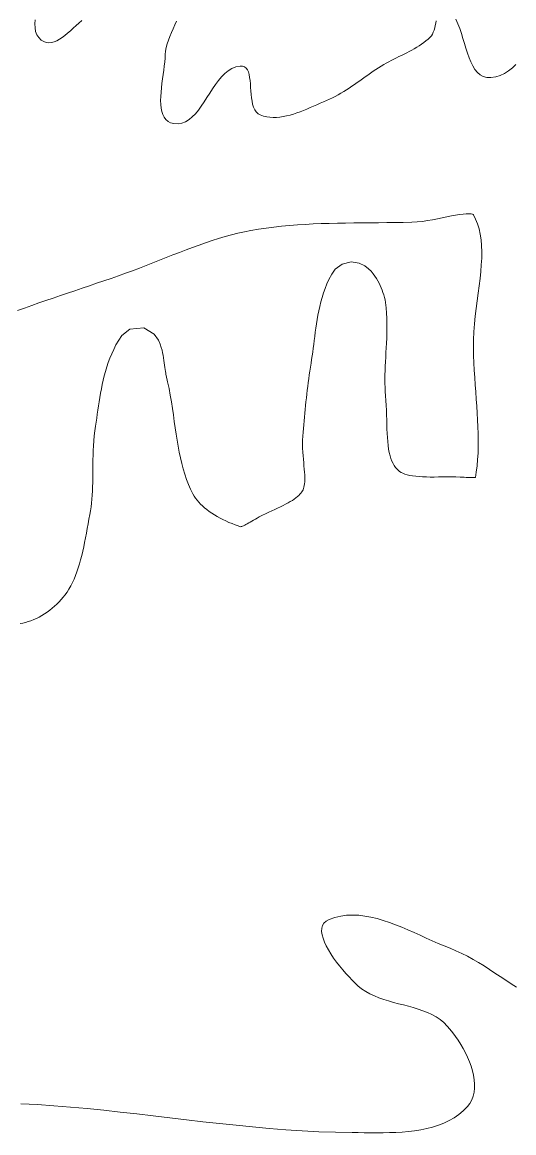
# Model space of a CAD drawing. Header units: inches. Extents: x -12 to 23, y -13.2 to 21.7.
# Drawn here: x 7.487 to 8.929, y -13.061 to -9.801 of the extents above; entities that cross this region are included whole.
import ezdxf

# ---------------------------------------------------------------- set-up
doc = ezdxf.new("R2010")
doc.units = ezdxf.units.IN
doc.header["$MEASUREMENT"] = 0
doc.layers.get('0').update_dxf_attribs({"lineweight": 0})

msp = doc.modelspace()

# ---------------------------------------------------------------- linework, layer by layer
at = {"color": 7, "linetype": 'Continuous', "lineweight": 0}
for p, q in [((8.7702, -10.3659), (8.7587, -10.3677)), ((8.7808, -10.3646), (8.7702, -10.3659)), ((8.7901, -10.364), (8.7808, -10.3646)), ((8.798, -10.3639), (8.7901, -10.364)), ((8.8041, -10.3643), (8.798, -10.3639)), ((8.8083, -10.3651), (8.8041, -10.3643)), ((8.8105, -10.3657), (8.8083, -10.3651)), ((8.8106, -10.3658), (8.8105, -10.3657)), ((8.8112, -10.3667), (8.8106, -10.3658)), ((8.8175, -10.3791), (8.8112, -10.3667)), ((8.2713, -10.3982), (8.2483, -10.4004)), ((8.2944, -10.3964), (8.2713, -10.3982)), ((8.3177, -10.3949), (8.2944, -10.3964)), ((8.3411, -10.3937), (8.3177, -10.3949)), ((8.3646, -10.3927), (8.3411, -10.3937)), ((8.3882, -10.3919), (8.3646, -10.3927)), ((8.412, -10.3914), (8.3882, -10.3919)), ((8.4358, -10.3909), (8.412, -10.3914)), ((8.4598, -10.3906), (8.4358, -10.3909)), ((8.4838, -10.3904), (8.4598, -10.3906)), ((8.5079, -10.3902), (8.4838, -10.3904)), ((8.5322, -10.39), (8.5079, -10.3902)), ((8.5565, -10.3898), (8.5322, -10.39)), ((8.5809, -10.3895), (8.5565, -10.3898)), ((8.6053, -10.3892), (8.5809, -10.3895)), ((8.6307, -10.3887), (8.6053, -10.3892)), ((8.6456, -10.3878), (8.6307, -10.3887)), ((8.6612, -10.3861), (8.6456, -10.3878)), ((8.6763, -10.3838), (8.6612, -10.3861)), ((8.6911, -10.3812), (8.6763, -10.3838)), ((8.7055, -10.3783), (8.6911, -10.3812)), ((8.7196, -10.3754), (8.7055, -10.3783)), ((8.7332, -10.3726), (8.7196, -10.3754)), ((8.7463, -10.37), (8.7332, -10.3726)), ((8.7587, -10.3677), (8.7463, -10.37)), ((8.8231, -10.3931), (8.8175, -10.3791)), ((8.8276, -10.4079), (8.8231, -10.3931)), ((8.0822, -10.4309), (8.0633, -10.4366)), ((8.1011, -10.4258), (8.0822, -10.4309)), ((8.12, -10.421), (8.1011, -10.4258)), ((8.1389, -10.4168), (8.12, -10.421)), ((8.1578, -10.413), (8.1389, -10.4168)), ((8.1802, -10.4092), (8.1578, -10.413)), ((8.2028, -10.4058), (8.1802, -10.4092)), ((8.2255, -10.4029), (8.2028, -10.4058)), ((8.2483, -10.4004), (8.2255, -10.4029)), ((8.831, -10.4234), (8.8276, -10.4079)), ((8.8334, -10.4398), (8.831, -10.4234)), ((7.9871, -10.4625), (7.9679, -10.4697)), ((8.0062, -10.4556), (7.9871, -10.4625)), ((8.0253, -10.4489), (8.0062, -10.4556)), ((8.0443, -10.4426), (8.0253, -10.4489)), ((8.0633, -10.4366), (8.0443, -10.4426)), ((8.8349, -10.457), (8.8334, -10.4398)), ((8.8355, -10.475), (8.8349, -10.457)), ((7.9098, -10.4923), (7.8903, -10.5001)), ((7.9293, -10.4846), (7.9098, -10.4923)), ((7.9487, -10.4771), (7.9293, -10.4846)), ((7.9679, -10.4697), (7.9487, -10.4771)), ((8.8342, -10.5132), (8.8352, -10.4938)), ((8.8352, -10.4938), (8.8355, -10.475)), ((7.8308, -10.5234), (7.8106, -10.531)), ((7.8507, -10.5156), (7.8308, -10.5234)), ((7.8706, -10.5078), (7.8507, -10.5156)), ((7.8903, -10.5001), (7.8706, -10.5078)), ((8.3953, -10.5408), (8.4054, -10.5265)), ((8.4054, -10.5265), (8.4257, -10.5115)), ((8.4257, -10.5115), (8.4525, -10.5051)), ((8.4525, -10.5051), (8.4762, -10.5089)), ((8.4762, -10.5089), (8.4926, -10.5168)), ((8.4926, -10.5168), (8.5035, -10.525)), ((8.5035, -10.525), (8.5112, -10.5327)), ((8.8326, -10.5334), (8.8342, -10.5132)), ((7.727, -10.5606), (7.7056, -10.5679)), ((7.7485, -10.5533), (7.727, -10.5606)), ((7.77, -10.5457), (7.7485, -10.5533)), ((7.7904, -10.5385), (7.77, -10.5457)), ((7.8106, -10.531), (7.7904, -10.5385)), ((8.3811, -10.5696), (8.3872, -10.5564)), ((8.3872, -10.5564), (8.3953, -10.5408)), ((8.5112, -10.5327), (8.5172, -10.5399)), ((8.5172, -10.5399), (8.5222, -10.5469)), ((8.5222, -10.5469), (8.5266, -10.5537)), ((8.5266, -10.5537), (8.5305, -10.5605)), ((8.5305, -10.5605), (8.534, -10.5673)), ((8.8279, -10.5752), (8.8305, -10.554)), ((8.8305, -10.554), (8.8326, -10.5334)), ((7.6416, -10.5896), (7.6203, -10.5967)), ((7.6629, -10.5824), (7.6416, -10.5896)), ((7.6842, -10.5752), (7.6629, -10.5824)), ((7.7056, -10.5679), (7.6842, -10.5752)), ((8.371, -10.5961), (8.3758, -10.5829)), ((8.3758, -10.5829), (8.3811, -10.5696)), ((8.534, -10.5673), (8.5373, -10.5741)), ((8.5373, -10.5741), (8.5403, -10.581)), ((8.5403, -10.581), (8.5431, -10.5879)), ((8.5431, -10.5879), (8.5456, -10.5948)), ((8.5456, -10.5948), (8.5479, -10.6019)), ((8.8251, -10.5969), (8.8279, -10.5752)), ((7.5359, -10.6256), (7.515, -10.633)), ((7.5569, -10.6183), (7.5359, -10.6256)), ((7.578, -10.6111), (7.5569, -10.6183)), ((7.5991, -10.6039), (7.578, -10.6111)), ((7.6203, -10.5967), (7.5991, -10.6039)), ((8.36, -10.6356), (8.3632, -10.6225)), ((8.3632, -10.6225), (8.3669, -10.6094)), ((8.3669, -10.6094), (8.371, -10.5961)), ((8.5479, -10.6019), (8.5499, -10.6091)), ((8.5499, -10.6091), (8.5517, -10.6166)), ((8.5517, -10.6166), (8.5529, -10.624)), ((8.5529, -10.624), (8.5547, -10.6401)), ((8.8193, -10.6414), (8.8222, -10.6189)), ((8.8222, -10.6189), (8.8251, -10.5969)), ((7.4942, -10.6405), (7.4734, -10.648)), ((7.515, -10.633), (7.4942, -10.6405)), ((8.3547, -10.6615), (8.3572, -10.6486)), ((8.3572, -10.6486), (8.36, -10.6356)), ((8.5547, -10.6401), (8.5559, -10.6555)), ((8.5559, -10.6555), (8.5567, -10.6706)), ((8.8166, -10.6641), (8.8193, -10.6414)), ((8.3488, -10.6993), (8.3505, -10.6869)), ((8.3505, -10.6869), (8.3525, -10.6743)), ((8.3525, -10.6743), (8.3547, -10.6615)), ((8.5567, -10.6706), (8.5571, -10.6856)), ((8.5571, -10.6856), (8.5571, -10.7004)), ((8.8124, -10.7105), (8.8143, -10.6872)), ((8.8143, -10.6872), (8.8166, -10.6641)), ((7.7703, -10.7344), (7.7798, -10.7211)), ((7.7798, -10.7211), (7.8033, -10.7029)), ((7.8033, -10.7029), (7.8442, -10.6988)), ((7.8442, -10.6988), (7.8743, -10.7176)), ((7.8743, -10.7176), (7.8867, -10.7347)), ((8.3441, -10.7355), (8.3456, -10.7236)), ((8.3456, -10.7236), (8.3471, -10.7116)), ((8.3471, -10.7116), (8.3488, -10.6993)), ((8.5569, -10.7149), (8.5565, -10.7293)), ((8.5571, -10.7004), (8.5569, -10.7149)), ((8.8112, -10.7342), (8.8124, -10.7105)), ((7.7558, -10.7617), (7.7622, -10.7488)), ((7.7622, -10.7488), (7.7703, -10.7344)), ((7.8867, -10.7347), (7.8921, -10.7466)), ((7.8921, -10.7466), (7.8952, -10.7558)), ((7.8952, -10.7558), (7.8974, -10.7639)), ((8.3412, -10.7586), (8.3427, -10.7472)), ((8.3427, -10.7472), (8.3441, -10.7355)), ((8.5552, -10.7574), (8.5544, -10.7712)), ((8.5559, -10.7435), (8.5552, -10.7574)), ((8.5565, -10.7293), (8.5559, -10.7435)), ((8.811, -10.7576), (8.8112, -10.7342)), ((8.8114, -10.7798), (8.811, -10.7576)), ((7.7398, -10.8005), (7.7446, -10.7875)), ((7.7446, -10.7875), (7.7499, -10.7746)), ((7.7499, -10.7746), (7.7558, -10.7617)), ((7.8974, -10.7639), (7.899, -10.7716)), ((7.899, -10.7716), (7.9004, -10.7792)), ((7.9004, -10.7792), (7.9016, -10.7866)), ((7.9016, -10.7866), (7.9027, -10.794)), ((8.3363, -10.7916), (8.3381, -10.7806)), ((8.3381, -10.7806), (8.3397, -10.7697)), ((8.3397, -10.7697), (8.3412, -10.7586)), ((8.5537, -10.7848), (8.553, -10.7981)), ((8.5544, -10.7712), (8.5537, -10.7848)), ((8.8122, -10.8016), (8.8114, -10.7798)), ((7.7316, -10.8265), (7.7355, -10.8135)), ((7.7355, -10.8135), (7.7398, -10.8005)), ((7.9027, -10.794), (7.9038, -10.8013)), ((7.9038, -10.8013), (7.9047, -10.8083)), ((7.9047, -10.8083), (7.9057, -10.815)), ((7.9057, -10.815), (7.9065, -10.8213)), ((7.9065, -10.8213), (7.9074, -10.827)), ((8.331, -10.8253), (8.3327, -10.8139)), ((8.3327, -10.8139), (8.3345, -10.8026)), ((8.3345, -10.8026), (8.3363, -10.7916)), ((8.5523, -10.8113), (8.5518, -10.8242)), ((8.553, -10.7981), (8.5523, -10.8113)), ((8.8134, -10.8232), (8.8122, -10.8016)), ((7.7221, -10.8652), (7.7249, -10.8524)), ((7.7249, -10.8524), (7.7281, -10.8395)), ((7.7281, -10.8395), (7.7316, -10.8265)), ((7.9074, -10.827), (7.9081, -10.8317)), ((7.9081, -10.8317), (7.9088, -10.8353)), ((7.9088, -10.8353), (7.9095, -10.8386)), ((7.9095, -10.8386), (7.9138, -10.8573)), ((8.3263, -10.8593), (8.3278, -10.848)), ((8.3278, -10.848), (8.3293, -10.8366)), ((8.3293, -10.8366), (8.331, -10.8253)), ((8.5514, -10.8369), (8.5513, -10.8494)), ((8.5513, -10.8494), (8.5513, -10.8616)), ((8.5518, -10.8242), (8.5514, -10.8369)), ((8.8147, -10.8446), (8.8134, -10.8232)), ((8.8162, -10.8659), (8.8147, -10.8446)), ((7.7171, -10.8906), (7.7195, -10.8779)), ((7.7195, -10.8779), (7.7221, -10.8652)), ((7.9138, -10.8573), (7.9179, -10.877)), ((7.9179, -10.877), (7.9215, -10.8966)), ((8.3221, -10.8932), (8.3234, -10.8819)), ((8.3234, -10.8819), (8.3248, -10.8706)), ((8.3248, -10.8706), (8.3263, -10.8593)), ((8.5513, -10.8616), (8.5516, -10.8737)), ((8.5516, -10.8737), (8.5523, -10.8855)), ((8.5523, -10.8855), (8.5533, -10.8981)), ((8.8177, -10.8869), (8.8162, -10.8659)), ((8.8193, -10.9078), (8.8177, -10.8869)), ((7.711, -10.9278), (7.7129, -10.9155)), ((7.7129, -10.9155), (7.7149, -10.9031)), ((7.7149, -10.9031), (7.7171, -10.8906)), ((7.9215, -10.8966), (7.9248, -10.916)), ((7.9248, -10.916), (7.9278, -10.9353)), ((8.3185, -10.9269), (8.3197, -10.9157)), ((8.3197, -10.9157), (8.3209, -10.9044)), ((8.3209, -10.9044), (8.3221, -10.8932)), ((8.5533, -10.8981), (8.5544, -10.9118)), ((8.5544, -10.9118), (8.5553, -10.9263)), ((8.8208, -10.9284), (8.8193, -10.9078)), ((7.7057, -10.9636), (7.7074, -10.9519)), ((7.7074, -10.9519), (7.7092, -10.9399)), ((7.7092, -10.9399), (7.711, -10.9278)), ((7.9278, -10.9353), (7.9306, -10.9544)), ((8.3152, -10.9606), (8.3163, -10.9494)), ((8.3163, -10.9494), (8.3174, -10.9382)), ((8.3174, -10.9382), (8.3185, -10.9269)), ((8.5553, -10.9263), (8.5558, -10.9406)), ((8.5558, -10.9406), (8.5563, -10.9548)), ((8.8222, -10.9489), (8.8208, -10.9284)), ((8.8234, -10.9691), (8.8222, -10.9489)), ((7.7022, -10.9871), (7.704, -10.9752)), ((7.704, -10.9752), (7.7057, -10.9636)), ((7.9306, -10.9544), (7.9334, -10.9733)), ((7.9334, -10.9733), (7.9361, -10.9919)), ((8.3122, -10.9941), (8.3132, -10.9829)), ((8.3132, -10.9829), (8.3142, -10.9718)), ((8.3142, -10.9718), (8.3152, -10.9606)), ((8.5563, -10.9548), (8.5566, -10.9686)), ((8.5566, -10.9686), (8.5569, -10.9822)), ((8.5569, -10.9822), (8.5573, -10.9955)), ((8.8244, -10.9891), (8.8234, -10.9691)), ((7.6973, -11.0304), (7.6985, -11.0159)), ((7.6985, -11.0159), (7.7002, -11.0013)), ((7.7002, -11.0013), (7.7022, -10.9871)), ((7.9361, -10.9919), (7.9388, -11.0102)), ((7.9388, -11.0102), (7.9416, -11.0282)), ((8.3096, -11.0286), (8.3103, -11.017)), ((8.3103, -11.017), (8.3113, -11.0052)), ((8.3113, -11.0052), (8.3122, -10.9941)), ((8.5573, -10.9955), (8.5578, -11.0083)), ((8.5578, -11.0083), (8.5585, -11.0207)), ((8.825, -11.0089), (8.8244, -10.9891)), ((8.8253, -11.0284), (8.825, -11.0089)), ((7.6956, -11.0588), (7.6963, -11.0447)), ((7.6963, -11.0447), (7.6973, -11.0304)), ((7.9416, -11.0282), (7.9446, -11.0459)), ((7.9446, -11.0459), (7.9479, -11.0633)), ((8.3095, -11.0405), (8.3096, -11.0286)), ((8.3097, -11.0521), (8.3095, -11.0405)), ((8.5585, -11.0207), (8.5595, -11.0326)), ((8.5595, -11.0326), (8.5608, -11.0439)), ((8.5608, -11.0439), (8.5623, -11.0546)), ((8.8245, -11.0666), (8.8252, -11.0476)), ((8.8252, -11.0476), (8.8253, -11.0284)), ((7.6948, -11.0865), (7.6951, -11.0728)), ((7.6951, -11.0728), (7.6956, -11.0588)), ((7.9479, -11.0633), (7.9514, -11.0802)), ((7.9514, -11.0802), (7.9552, -11.0968)), ((8.3103, -11.0633), (8.3097, -11.0521)), ((8.3111, -11.0741), (8.3103, -11.0633)), ((8.312, -11.0845), (8.3111, -11.0741)), ((8.5623, -11.0546), (8.5642, -11.0646)), ((8.5642, -11.0646), (8.5665, -11.0738)), ((8.5665, -11.0738), (8.5691, -11.0823)), ((8.5691, -11.0823), (8.572, -11.0899)), ((8.8234, -11.0853), (8.8245, -11.0666)), ((7.6943, -11.1266), (7.6944, -11.1135)), ((7.6944, -11.1135), (7.6946, -11.1001)), ((7.6946, -11.1001), (7.6948, -11.0865)), ((7.9552, -11.0968), (7.9595, -11.1129)), ((7.9595, -11.1129), (7.9642, -11.1285)), ((8.313, -11.0944), (8.312, -11.0845)), ((8.3139, -11.104), (8.313, -11.0944)), ((8.3148, -11.1131), (8.3139, -11.104)), ((8.3155, -11.1218), (8.3148, -11.1131)), ((8.572, -11.0899), (8.5753, -11.0968)), ((8.5753, -11.0968), (8.5789, -11.103)), ((8.5789, -11.103), (8.5828, -11.1086)), ((8.5828, -11.1086), (8.5871, -11.1137)), ((8.5871, -11.1137), (8.5907, -11.1171)), ((8.8194, -11.1218), (8.8217, -11.1037)), ((8.8217, -11.1037), (8.8234, -11.0853)), ((7.6939, -11.1524), (7.6941, -11.1396)), ((7.6941, -11.1396), (7.6943, -11.1266)), ((7.9642, -11.1285), (7.9693, -11.1437)), ((7.9693, -11.1437), (7.975, -11.1584)), ((8.316, -11.1299), (8.3155, -11.1218)), ((8.3163, -11.1375), (8.316, -11.1299)), ((8.316, -11.1509), (8.3163, -11.1445)), ((8.3163, -11.1445), (8.3163, -11.1375)), ((8.5907, -11.1171), (8.5946, -11.1201)), ((8.5946, -11.1201), (8.599, -11.1228)), ((8.599, -11.1228), (8.604, -11.1253)), ((8.604, -11.1253), (8.6099, -11.1277)), ((8.6099, -11.1277), (8.6166, -11.1298)), ((8.6166, -11.1298), (8.6242, -11.1316)), ((8.6242, -11.1316), (8.6326, -11.1332)), ((8.6326, -11.1332), (8.6417, -11.1344)), ((8.6417, -11.1344), (8.6516, -11.1353)), ((8.6516, -11.1353), (8.662, -11.136)), ((8.662, -11.136), (8.673, -11.1363)), ((8.673, -11.1363), (8.6844, -11.1365)), ((8.6844, -11.1365), (8.6962, -11.1365)), ((8.6962, -11.1365), (8.7084, -11.1363)), ((8.7084, -11.1363), (8.7208, -11.1362)), ((8.7208, -11.1362), (8.7335, -11.136)), ((8.7335, -11.136), (8.7464, -11.136)), ((8.7464, -11.136), (8.7595, -11.1361)), ((8.7595, -11.1361), (8.7724, -11.1365)), ((8.7724, -11.1365), (8.7785, -11.1368)), ((8.7785, -11.1368), (8.7843, -11.1371)), ((8.7843, -11.1371), (8.7901, -11.1374)), ((8.7901, -11.1374), (8.7957, -11.1376)), ((8.7957, -11.1376), (8.8012, -11.1378)), ((8.8012, -11.1378), (8.8065, -11.1378)), ((8.8065, -11.1378), (8.8115, -11.1378)), ((8.8115, -11.1378), (8.8161, -11.1376)), ((8.8161, -11.1376), (8.8167, -11.1375)), ((8.8167, -11.1375), (8.8194, -11.1218)), ((7.6925, -11.1893), (7.6931, -11.1772)), ((7.6931, -11.1772), (7.6936, -11.1649)), ((7.6936, -11.1649), (7.6939, -11.1524)), ((7.975, -11.1584), (7.9813, -11.1726)), ((7.9813, -11.1726), (7.9881, -11.1863)), ((8.305, -11.1837), (8.3075, -11.1804)), ((8.3075, -11.1804), (8.3095, -11.1771)), ((8.3095, -11.1771), (8.3112, -11.1737)), ((8.3112, -11.1737), (8.3125, -11.1702)), ((8.3125, -11.1702), (8.3137, -11.1663)), ((8.3137, -11.1663), (8.3147, -11.1618)), ((8.3147, -11.1618), (8.3155, -11.1567)), ((8.3155, -11.1567), (8.316, -11.1509)), ((7.6893, -11.2242), (7.6906, -11.2128)), ((7.6906, -11.2128), (7.6917, -11.2012)), ((7.6917, -11.2012), (7.6925, -11.1893)), ((7.9881, -11.1863), (7.9917, -11.1925)), ((7.9917, -11.1925), (7.9956, -11.1984)), ((7.9956, -11.1984), (8, -11.2043)), ((8, -11.2043), (8.0049, -11.21)), ((8.0049, -11.21), (8.0102, -11.2157)), ((8.26, -11.2163), (8.2671, -11.2126)), ((8.2671, -11.2126), (8.2737, -11.2088)), ((8.2737, -11.2088), (8.2798, -11.2051)), ((8.2798, -11.2051), (8.2853, -11.2014)), ((8.2853, -11.2014), (8.2904, -11.1977)), ((8.2904, -11.1977), (8.2948, -11.1941)), ((8.2948, -11.1941), (8.2987, -11.1906)), ((8.2987, -11.1906), (8.3021, -11.1872)), ((8.3021, -11.1872), (8.305, -11.1837)), ((7.6831, -11.2602), (7.6856, -11.2469)), ((7.6856, -11.2469), (7.6877, -11.2353)), ((7.6877, -11.2353), (7.6893, -11.2242)), ((8.0102, -11.2157), (8.016, -11.2213)), ((8.016, -11.2213), (8.0222, -11.2268)), ((8.0222, -11.2268), (8.0289, -11.2322)), ((8.0289, -11.2322), (8.0359, -11.2375)), ((8.0359, -11.2375), (8.0433, -11.2426)), ((8.0433, -11.2426), (8.0511, -11.2475)), ((8.192, -11.2489), (8.2012, -11.2443)), ((8.2012, -11.2443), (8.2103, -11.2399)), ((8.2103, -11.2399), (8.2193, -11.2357)), ((8.2193, -11.2357), (8.2281, -11.2317)), ((8.2281, -11.2317), (8.2365, -11.2278)), ((8.2365, -11.2278), (8.2447, -11.2239)), ((8.2447, -11.2239), (8.2525, -11.2201)), ((8.2525, -11.2201), (8.26, -11.2163)), ((7.678, -11.2877), (7.6805, -11.2741)), ((7.6805, -11.2741), (7.6831, -11.2602)), ((8.0511, -11.2475), (8.0592, -11.2523)), ((8.0592, -11.2523), (8.0675, -11.2569)), ((8.0675, -11.2569), (8.0761, -11.2613)), ((8.0761, -11.2613), (8.0848, -11.2655)), ((8.0848, -11.2655), (8.0938, -11.2695)), ((8.0938, -11.2695), (8.1028, -11.2733)), ((8.1028, -11.2733), (8.112, -11.2768)), ((8.112, -11.2768), (8.1212, -11.2802)), ((8.1336, -11.2806), (8.1365, -11.2793)), ((8.1365, -11.2793), (8.1399, -11.2777)), ((8.1399, -11.2777), (8.1436, -11.2758)), ((8.1436, -11.2758), (8.1476, -11.2737)), ((8.1476, -11.2737), (8.1519, -11.2713)), ((8.1519, -11.2713), (8.1564, -11.2687)), ((8.1564, -11.2687), (8.1612, -11.2659)), ((8.1612, -11.2659), (8.1661, -11.263)), ((8.1661, -11.263), (8.1714, -11.26)), ((8.1714, -11.26), (8.1769, -11.2568)), ((8.1769, -11.2568), (8.1827, -11.2537)), ((8.1827, -11.2537), (8.192, -11.2489)), ((7.6729, -11.3149), (7.6755, -11.3014)), ((7.6755, -11.3014), (7.678, -11.2877)), ((8.1212, -11.2802), (8.1278, -11.2825)), ((8.1278, -11.2825), (8.1291, -11.2821)), ((8.1291, -11.2821), (8.1311, -11.2815)), ((8.1311, -11.2815), (8.1336, -11.2806)), ((7.6648, -11.3542), (7.6676, -11.3414)), ((7.6676, -11.3414), (7.6703, -11.3282)), ((7.6703, -11.3282), (7.6729, -11.3149)), ((7.6586, -11.3792), (7.6618, -11.3669)), ((7.6618, -11.3669), (7.6648, -11.3542)), ((7.6478, -11.4144), (7.6516, -11.403)), ((7.6516, -11.403), (7.6552, -11.3913)), ((7.6552, -11.3913), (7.6586, -11.3792)), ((7.6346, -11.4461), (7.6393, -11.4359)), ((7.6393, -11.4359), (7.6437, -11.4253)), ((7.6437, -11.4253), (7.6478, -11.4144)), ((7.6125, -11.4828), (7.6186, -11.4741)), ((7.6186, -11.4741), (7.6243, -11.4652)), ((7.6243, -11.4652), (7.6296, -11.4559)), ((7.6296, -11.4559), (7.6346, -11.4461)), ((7.5889, -11.5093), (7.5954, -11.5029)), ((7.5954, -11.5029), (7.6015, -11.4963)), ((7.6015, -11.4963), (7.6072, -11.4895)), ((7.6072, -11.4895), (7.6125, -11.4828)), ((7.5449, -11.5429), (7.5527, -11.5381)), ((7.5527, -11.5381), (7.5604, -11.5329)), ((7.5604, -11.5329), (7.5679, -11.5275)), ((7.5679, -11.5275), (7.5752, -11.5217)), ((7.5752, -11.5217), (7.5822, -11.5156)), ((7.5822, -11.5156), (7.5889, -11.5093)), ((7.4816, -11.5663), (7.4892, -11.565)), ((7.4892, -11.565), (7.497, -11.5632)), ((7.497, -11.5632), (7.5049, -11.5609)), ((7.5049, -11.5609), (7.5129, -11.5582)), ((7.5129, -11.5582), (7.5209, -11.555)), ((7.5209, -11.555), (7.529, -11.5514)), ((7.529, -11.5514), (7.537, -11.5474)), ((7.537, -11.5474), (7.5449, -11.5429))]:
    msp.add_line(p, q, dxfattribs=at)
at = {"color": 7, "linetype": 'Continuous', "lineweight": 0, "flags": 128}
for points in [[(7.5252, -9.7947), (7.5244, -9.8066), (7.5248, -9.8179), (7.5266, -9.8285), (7.5302, -9.838), (7.5356, -9.8466), (7.5432, -9.8539), (7.5505, -9.8584), (7.5579, -9.861), (7.5654, -9.8619), (7.573, -9.8613), (7.5806, -9.8592), (7.5884, -9.8559), (7.5963, -9.8515), (7.6042, -9.8462), (7.6123, -9.8401), (7.6204, -9.8335), (7.6285, -9.8264), (7.6367, -9.819), (7.645, -9.8115), (7.6533, -9.8041), (7.6616, -9.7968)], [(7.9403, -9.7983), (7.9352, -9.8093), (7.9301, -9.8205), (7.9251, -9.8317), (7.9204, -9.8429), (7.9161, -9.854), (7.9124, -9.865), (7.9095, -9.8757), (7.9075, -9.8861), (7.9067, -9.8962), (7.9062, -9.9068), (7.9052, -9.9181), (7.9039, -9.93), (7.9023, -9.9424), (7.9006, -9.9551), (7.8988, -9.9681), (7.8971, -9.9811), (7.8956, -9.994), (7.8944, -10.0068), (7.8935, -10.0193), (7.8933, -10.0313), (7.8936, -10.0428), (7.8947, -10.0535), (7.8966, -10.0635), (7.8994, -10.0725), (7.9034, -10.0805), (7.9085, -10.0872), (7.9149, -10.0927), (7.9227, -10.0966), (7.932, -10.099), (7.9443, -10.0996), (7.9558, -10.0977), (7.9665, -10.0935), (7.9766, -10.0873), (7.9862, -10.0793), (7.9953, -10.0699), (8.0041, -10.0592), (8.0125, -10.0476), (8.0208, -10.0353), (8.029, -10.0226), (8.0372, -10.0097), (8.0455, -9.9969), (8.054, -9.9845), (8.0628, -9.9727), (8.072, -9.9618), (8.0816, -9.9521), (8.0917, -9.9438), (8.1025, -9.9371), (8.1141, -9.9324), (8.1265, -9.93), (8.1335, -9.9302), (8.1393, -9.9322), (8.144, -9.9359), (8.1478, -9.9411), (8.1507, -9.9475), (8.1529, -9.9551), (8.1545, -9.9636), (8.1557, -9.9728), (8.1566, -9.9825), (8.1573, -9.9927), (8.158, -10.003), (8.1589, -10.0133), (8.1599, -10.0234), (8.1614, -10.0332), (8.1633, -10.0424), (8.1659, -10.0508), (8.1693, -10.0584), (8.1737, -10.0648), (8.1791, -10.07), (8.1856, -10.0737), (8.1949, -10.0769), (8.2044, -10.0791), (8.2139, -10.0805), (8.2236, -10.0811), (8.2333, -10.081), (8.2432, -10.0801), (8.253, -10.0786), (8.263, -10.0766), (8.2729, -10.0741), (8.2829, -10.0711), (8.2928, -10.0678), (8.3028, -10.0641), (8.3127, -10.0602), (8.3226, -10.0562), (8.3324, -10.052), (8.3421, -10.0477), (8.3518, -10.0435), (8.3613, -10.0393), (8.3708, -10.0353), (8.38, -10.0314), (8.3888, -10.0277), (8.3973, -10.0237), (8.4058, -10.0194), (8.4141, -10.0149), (8.4223, -10.0102), (8.4304, -10.0053), (8.4384, -10.0002), (8.4464, -9.9949), (8.4543, -9.9896), (8.4621, -9.9842), (8.4699, -9.9786), (8.4777, -9.9731), (8.4855, -9.9675), (8.4932, -9.9619), (8.501, -9.9564), (8.5088, -9.9509), (8.5167, -9.9455), (8.5246, -9.9402), (8.5326, -9.935), (8.5407, -9.93), (8.5478, -9.9257), (8.5551, -9.9216), (8.5625, -9.9176), (8.5699, -9.9137), (8.5775, -9.9099), (8.585, -9.9062), (8.5926, -9.9025), (8.6001, -9.8987), (8.6077, -9.895), (8.6152, -9.8912), (8.6227, -9.8874), (8.6301, -9.8834), (8.6374, -9.8794), (8.6445, -9.8751), (8.6516, -9.8708), (8.6585, -9.8662), (8.6653, -9.8614), (8.6718, -9.8563), (8.6782, -9.851), (8.6844, -9.8454), (8.6878, -9.8414), (8.6908, -9.8366), (8.6933, -9.8311), (8.6955, -9.8249), (8.6974, -9.8183), (8.699, -9.8114), (8.7004, -9.8043), (8.7017, -9.7971)], [(8.7594, -9.7929), (8.7654, -9.806), (8.7708, -9.8198), (8.7757, -9.8341), (8.7803, -9.8488), (8.7847, -9.8635), (8.7891, -9.878), (8.7936, -9.8921), (8.7983, -9.9056), (8.8034, -9.9182), (8.809, -9.9298), (8.8153, -9.9401), (8.8225, -9.9488), (8.8305, -9.9557), (8.8397, -9.9607), (8.8501, -9.9635), (8.8619, -9.9638), (8.8764, -9.9616), (8.8899, -9.9575), (8.9025, -9.9517), (8.9144, -9.9442), (8.9254, -9.9353), (8.9358, -9.9251)]]:
    msp.add_lwpolyline(points, dxfattribs=at)
at = {"color": 7, "linetype": 'Continuous', "lineweight": 0}
msp.add_lwpolyline([(8.9375, -12.634), (8.9216, -12.6238), (8.9057, -12.6134), (8.8899, -12.6029), (8.8741, -12.5924), (8.8582, -12.582), (8.8423, -12.5718), (8.8262, -12.5619), (8.8099, -12.5523), (8.7935, -12.5432), (8.7768, -12.5347), (8.7598, -12.5269), (8.7425, -12.5198), (8.7253, -12.5129), (8.708, -12.5056), (8.6904, -12.4979), (8.6727, -12.4899), (8.6549, -12.4818), (8.637, -12.4737), (8.619, -12.4657), (8.6009, -12.458), (8.5828, -12.4508), (8.5646, -12.444), (8.5465, -12.438), (8.5284, -12.4327), (8.5103, -12.4284), (8.4924, -12.4251), (8.4745, -12.423), (8.4567, -12.4223), (8.4391, -12.423), (8.4217, -12.4253), (8.4045, -12.4293), (8.3874, -12.4352), (8.3788, -12.4399), (8.3725, -12.4459), (8.3683, -12.453), (8.3661, -12.4611), (8.3656, -12.4702), (8.3669, -12.48), (8.3697, -12.4905), (8.3738, -12.5015), (8.3791, -12.513), (8.3855, -12.5247), (8.3927, -12.5365), (8.4007, -12.5484), (8.4092, -12.5602), (8.4182, -12.5718), (8.4274, -12.583), (8.4367, -12.5938), (8.446, -12.604), (8.4551, -12.6134), (8.4638, -12.622), (8.472, -12.6297), (8.483, -12.6387), (8.4949, -12.6467), (8.5073, -12.6536), (8.5204, -12.6598), (8.5339, -12.6652), (8.5478, -12.6701), (8.562, -12.6745), (8.5764, -12.6786), (8.591, -12.6825), (8.6056, -12.6863), (8.6201, -12.6901), (8.6345, -12.6941), (8.6487, -12.6985), (8.6625, -12.7032), (8.6759, -12.7086), (8.6889, -12.7146), (8.7013, -12.7214), (8.713, -12.7291), (8.7239, -12.738), (8.734, -12.748), (8.7422, -12.7574), (8.7504, -12.7676), (8.7585, -12.7785), (8.7663, -12.7899), (8.7739, -12.8019), (8.7811, -12.8142), (8.7878, -12.8269), (8.794, -12.8399), (8.7995, -12.853), (8.8044, -12.8662), (8.8084, -12.8794), (8.8115, -12.8925), (8.8136, -12.9055), (8.8146, -12.9182), (8.8144, -12.9306), (8.8131, -12.9426), (8.8103, -12.954), (8.8062, -12.9649), (8.8005, -12.9752), (8.7932, -12.9847), (8.7811, -12.9969), (8.7682, -13.0078), (8.7543, -13.0174), (8.7396, -13.0258), (8.7242, -13.033), (8.7081, -13.0393), (8.6914, -13.0445), (8.6742, -13.0489), (8.6566, -13.0525), (8.6386, -13.0553), (8.6203, -13.0575), (8.6018, -13.0591), (8.5832, -13.0602), (8.5645, -13.061), (8.5458, -13.0613), (8.5272, -13.0614), (8.5088, -13.0613), (8.4905, -13.0611), (8.4726, -13.0609), (8.4551, -13.0608), (8.4063, -13.06), (8.3576, -13.0583), (8.3089, -13.0558), (8.2603, -13.0525), (8.2117, -13.0487), (8.1631, -13.0443), (8.1145, -13.0395), (8.066, -13.0342), (8.0174, -13.0288), (7.9689, -13.0231), (7.9204, -13.0174), (7.8718, -13.0116), (7.8233, -13.0059), (7.7748, -13.0004), (7.7262, -12.9952), (7.6776, -12.9904), (7.629, -12.9859), (7.5804, -12.982), (7.5317, -12.9788), (7.483, -12.9762)], dxfattribs=at)

doc.saveas('drawing.dxf')
